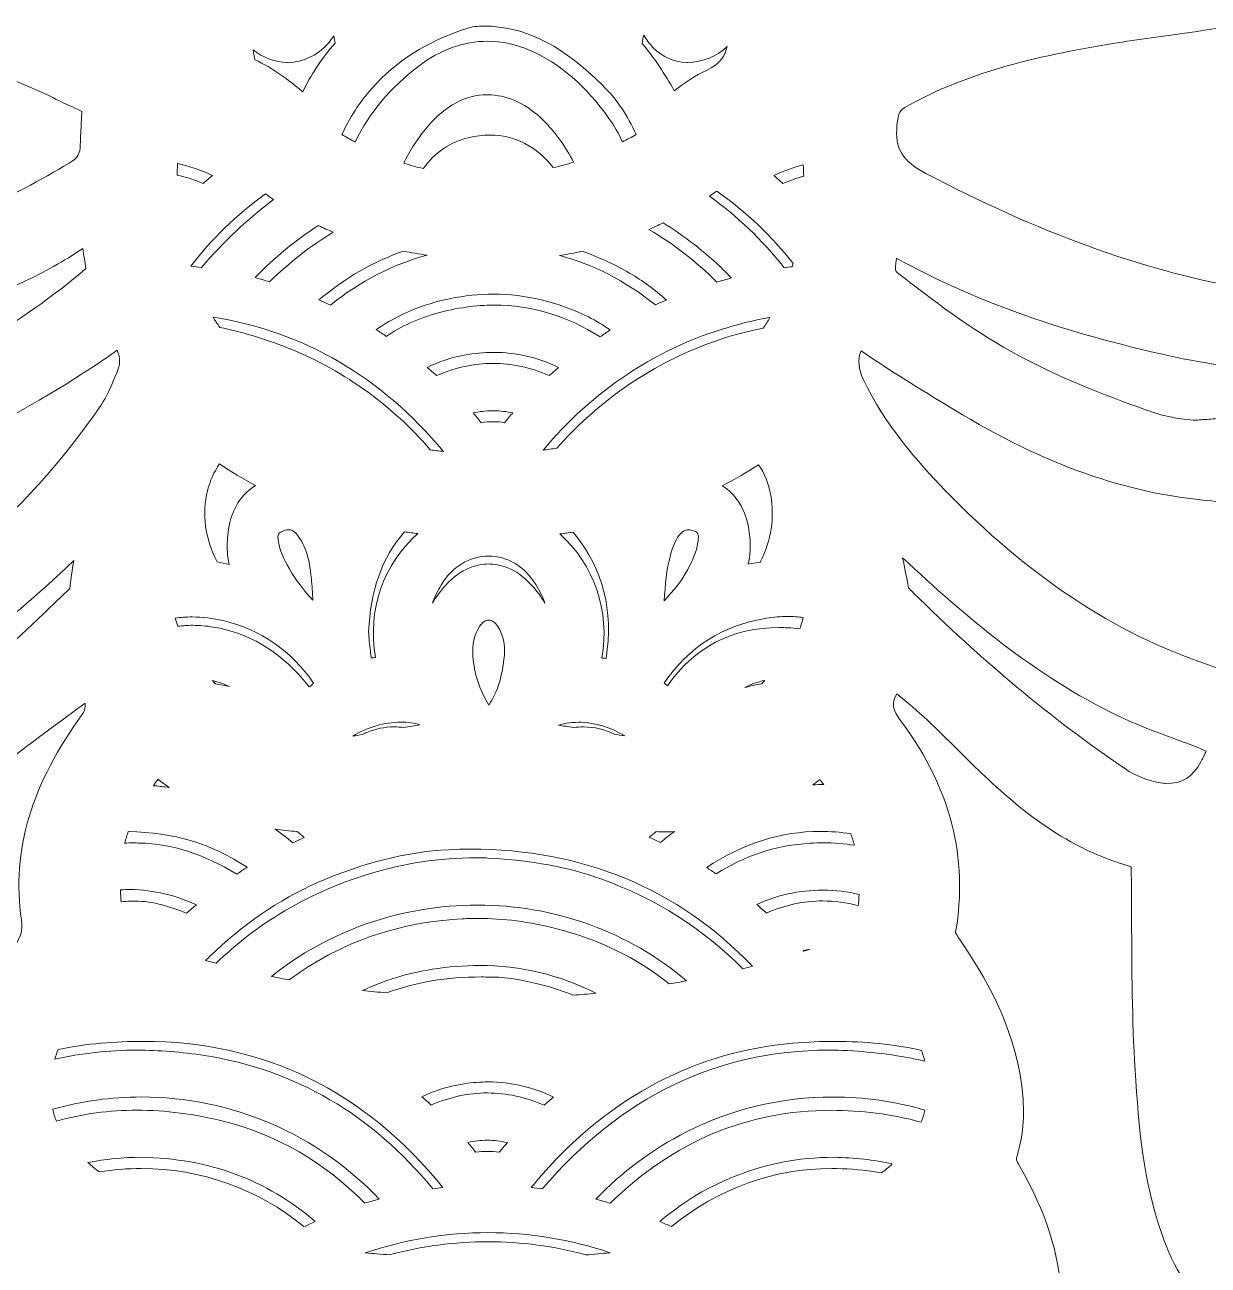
# Model space of a CAD drawing. Extents: x 77 to 1923, y -841 to -159.
# Drawn here: x 687.1 to 864.4, y -675 to -489.2 of the extents above; entities that cross this region are included whole.
import ezdxf

# ---------------------------------------------------------------- set-up
doc = ezdxf.new("R2010")
doc.units = 0
doc.header["$MEASUREMENT"] = 0
doc.layers.add('Layer 1', color=7, linetype='Continuous')

# ---------------------------------------------------------------- blocks, each defined once
blk = doc.blocks.new('block 4')
at = {"layer": 'Layer 1', "lineweight": 0}
for points, knots in [([(961.52, -599.56), (958.92, -597.93), (956.27, -596.54), (953.32, -595.03), (951.96, -594.33), (950.59, -593.63), (949.22, -592.94), (942.57, -589.56), (935.7, -586.07), (929.45, -581.83), (927.16, -580.28), (925.74, -579.24), (925.29, -577.5), (924.19, -573.26), (921.36, -570.06), (916.63, -567.69), (905.07, -561.91), (895.98, -553.19), (888.61, -545.42), (886.46, -543.15), (885, -541.01), (884.82, -537.93), (884.63, -534.76), (883.1, -529.38), (874.92, -529.03), (874.92, -529.03), (873.98, -529), (873.98, -529), (872.28, -528.93), (870.69, -528.87), (869.19, -528.6), (854.28, -525.87), (838.88, -520.26), (822.12, -511.46), (818.55, -509.58), (817.46, -507.76), (817.78, -504.23), (817.96, -502.29), (818.23, -501.95), (819.32, -501.35), (828.78, -496.13), (839.05, -493.74), (851.57, -491.76), (853.47, -491.46), (855.43, -491.2), (857.33, -490.94), (863.05, -490.18), (868.97, -489.38), (874.7, -487.41), (882.9, -484.59), (885.91, -480.53), (886.2, -471.9), (886.49, -463.06), (887.01, -454.47), (889.96, -446.43), (892.99, -438.22), (898.2, -431.6), (904.69, -423.79), (904.83, -423.62), (904.98, -423.45), (905.13, -423.28), (906.65, -421.48), (908.54, -419.24), (908.64, -415.98), (908.84, -409.46), (910.23, -402.88), (911.59, -396.52), (911.59, -396.52), (911.95, -394.82), (911.95, -394.82), (913.85, -385.78), (915.82, -376.44), (922.05, -368.96), (922.71, -368.16), (923.15, -367.27), (923.42, -366.67), (924.3, -364.71), (924.26, -362.78), (923.3, -361.23), (922.34, -359.67), (920.63, -358.76), (918.48, -358.67), (918.34, -358.66), (918.21, -358.66), (918.07, -358.66), (916.1, -358.66), (914.42, -359.25), (912.86, -359.86), (905.39, -362.79), (899.45, -367.57), (894.62, -371.86), (888.76, -377.07), (885.28, -383.61), (884.29, -391.28), (883.69, -395.9), (883.54, -399.66), (883.8, -403.13), (883.81, -403.25), (883.84, -403.56), (883.84, -403.6), (876.57, -408.53), (873.16, -415.96), (870.53, -422.57), (866.6, -432.43), (864.02, -443.59), (862.64, -456.69), (862.52, -457.78), (862.39, -458.05), (862.37, -458.08), (862.37, -458.08), (862.21, -458.21), (861.66, -458.31), (858.83, -458.83), (856.21, -459.89), (853.68, -460.92), (853.68, -460.92), (853.22, -461.11), (853.22, -461.11), (850.85, -462.07), (848.48, -463.1), (846.19, -464.1), (841.04, -466.34), (835.72, -468.66), (830.29, -470.21), (830.29, -470.16), (830.3, -470.04), (830.3, -470.04), (832.17, -459.83), (828.9, -450.73), (825.45, -443.17), (825.24, -442.71), (825.19, -442.47), (825.18, -442.39), (825.22, -442.31), (825.36, -442.1), (825.77, -441.69), (835.37, -432.08), (839.83, -420.1), (839.03, -406.09), (838.46, -396.09), (835.88, -386), (830.93, -374.34), (829.65, -371.35), (828.34, -368.32), (827.07, -365.39), (822.88, -355.71), (818.54, -345.7), (815.04, -335.59), (813.67, -331.65), (814.1, -328.7), (816.57, -325.08), (829.16, -306.64), (838.89, -290.68), (845.52, -272.71), (851.05, -257.72), (853.78, -242.85), (853.64, -228.53), (853.5, -213.61), (850.24, -198.82), (843.96, -184.58), (841.09, -178.06), (837.49, -170.65), (831.15, -165.04), (829.05, -163.19), (826.87, -162.25), (824.67, -162.25), (822.94, -162.25), (819.65, -162.9), (817.08, -167.27), (814.72, -171.28), (813.41, -175.66), (813.16, -180.31), (812.76, -188.1), (814.27, -195.64), (815.73, -202.09), (816.25, -204.39), (816.78, -206.68), (817.31, -208.98), (819.72, -219.35), (822.22, -230.08), (823.09, -240.85), (825.01, -264.37), (818.62, -285.67), (803.55, -305.92), (800.97, -302.66), (797.93, -299.53), (794.51, -296.57), (795.77, -294.31), (796.94, -292.01), (797.97, -289.73), (803.73, -276.95), (804.64, -264.58), (800.68, -252.94), (796.69, -241.21), (790.2, -230.14), (781.41, -220.01), (780.03, -218.43), (778.45, -217.15), (776.83, -215.87), (775.84, -215.09), (774.48, -214.19), (772.74, -214.19), (771.7, -214.19), (770.69, -214.54), (769.81, -215.18), (767.9, -216.59), (767.16, -218.95), (767.77, -221.65), (768.86, -226.43), (769.65, -231.4), (770.42, -236.21), (770.67, -237.81), (770.92, -239.41), (771.19, -241.01), (771.65, -243.78), (772.12, -246.56), (772.61, -249.4), (771.69, -249.44), (770.79, -249.75), (769.94, -250.32), (766.57, -252.6), (767.75, -256.12), (768.25, -257.63), (768.37, -257.98), (768.48, -258.31), (768.53, -258.55), (768.72, -259.44), (768.98, -260.25), (769.23, -261.04), (769.37, -261.49), (769.51, -261.91), (769.62, -262.32), (769.62, -262.32), (770.03, -263.83), (770.03, -263.83), (770.62, -265.96), (771.23, -268.15), (771.77, -270.32), (768.92, -271.94), (768.19, -274.86), (767.68, -276.89), (767.68, -276.89), (767.58, -277.31), (767.58, -277.31), (766.83, -280.24), (766.28, -282.76), (765.85, -285.15), (762.69, -284.59), (759.57, -284.3), (756.56, -284.3), (753.46, -284.3), (750.4, -284.6), (747.43, -285.2), (747.43, -285.2), (747.43, -285.19), (747.43, -285.19), (746.78, -282.07), (746.11, -278.85), (745.33, -275.67), (745.33, -275.67), (745.29, -275.5), (745.29, -275.5), (744.93, -274.03), (744.27, -271.33), (741.61, -270.36), (741.63, -270.3), (741.65, -270.23), (741.68, -270.16), (741.97, -269.28), (742.2, -268.42), (742.41, -267.62), (742.64, -266.69), (742.88, -265.77), (743.12, -264.84), (743.86, -261.99), (744.63, -259.04), (745.28, -256.08), (745.28, -256.08), (745.34, -255.83), (745.34, -255.83), (745.6, -254.73), (746.39, -251.39), (743.2, -249.67), (742.54, -249.31), (741.84, -249.13), (741.12, -249.13), (740.97, -249.13), (740.82, -249.14), (740.68, -249.16), (740.95, -247.48), (741.23, -245.8), (741.51, -244.16), (741.86, -242.1), (742.2, -240.04), (742.54, -237.98), (742.86, -235.95), (743.32, -233.96), (743.8, -231.85), (744.57, -228.49), (745.36, -225.01), (745.6, -221.34), (745.69, -219.98), (745.87, -217.15), (743.17, -215.51), (742.23, -214.94), (741.21, -214.65), (740.14, -214.65), (738.92, -214.65), (737.68, -215.03), (736.34, -215.81), (733.53, -217.44), (731.5, -219.78), (729.71, -222.06), (723.67, -229.77), (719.21, -238.52), (715.51, -246.11), (710.72, -255.93), (709.3, -266.29), (711.27, -276.9), (712.48, -283.37), (714.94, -289.85), (718.58, -296.14), (715.3, -299.02), (712.35, -302.21), (709.77, -305.67), (709.55, -305.38), (709.34, -305.08), (709.12, -304.8), (708.29, -303.66), (707.5, -302.58), (706.75, -301.47), (696.27, -285.95), (690.8, -270.35), (690.01, -253.78), (689.33, -239.41), (692.28, -225.3), (695.1, -213.21), (695.1, -213.21), (695.63, -210.92), (695.63, -210.92), (697.69, -202.13), (699.83, -193.04), (700.13, -183.64), (700.29, -179.05), (700.09, -173.04), (697.19, -167.31), (695.5, -163.99), (692.81, -162.15), (689.63, -162.15), (687.97, -162.15), (686.26, -162.66), (684.55, -163.65), (682.46, -164.86), (680.55, -166.51), (678.72, -168.67), (674.15, -174.09), (670.58, -180.53), (667.49, -188.94), (661.72, -204.64), (659.29, -219.53), (660.06, -234.48), (660.46, -242.26), (661.56, -249.94), (663.41, -257.96), (666.86, -272.87), (673.38, -286.2), (678.68, -296.15), (683.32, -304.88), (688.81, -313.19), (694.12, -321.22), (695.68, -323.58), (697.29, -326.02), (698.85, -328.43), (699.74, -329.79), (699.88, -330.74), (699.42, -332.19), (696.47, -341.49), (692.64, -350.46), (688.93, -359.14), (688.93, -359.14), (687.77, -361.85), (687.77, -361.85), (682.97, -373.05), (678, -384.63), (675.48, -397.02), (671.82, -415.03), (675.87, -430.01), (687.52, -441.54), (688.1, -442.12), (688.19, -442.37), (688.19, -442.37), (688.19, -442.37), (688.19, -442.37), (688.19, -442.37), (688.19, -442.42), (688.18, -442.7), (687.75, -443.63), (684.49, -450.6), (681.14, -459.78), (683.1, -470.25), (680.99, -469.68), (678.96, -468.94), (677.04, -468.21), (674.21, -467.13), (671.36, -465.87), (668.6, -464.65), (663.4, -462.36), (658.02, -459.99), (652.27, -458.53), (651.21, -458.26), (651.12, -458.24), (650.94, -456.92), (649.3, -444.68), (647.19, -434.95), (644.3, -426.29), (642.05, -419.52), (639.11, -411.85), (632.81, -406.53), (630, -404.16), (629.14, -402.04), (629.52, -398.42), (629.63, -397.46), (629.57, -396.55), (629.52, -395.75), (629.51, -395.59), (629.5, -395.43), (629.49, -395.27), (628.66, -379.83), (615.22, -363.67), (600.12, -359.97), (599.36, -359.78), (598.67, -359.69), (597.99, -359.69), (595.93, -359.69), (594.13, -360.57), (592.79, -362.23), (590.9, -364.56), (590.69, -367.32), (592.17, -370), (592.63, -370.82), (593.17, -371.69), (593.86, -372.72), (595.13, -374.62), (596.55, -376.89), (597.37, -379.35), (600.5, -388.68), (603.78, -399.77), (604.35, -411.2), (604.64, -417.16), (606.68, -422.01), (610.76, -426.43), (611.02, -426.71), (611.29, -427.04), (611.57, -427.38), (611.8, -427.66), (612.03, -427.94), (612.27, -428.21), (618.96, -435.86), (623.46, -444.53), (625.64, -453.98), (626.84, -459.15), (626.93, -464.42), (627.02, -469.99), (627.03, -470.77), (627.05, -471.55), (627.06, -472.32), (627.21, -479.5), (630.82, -484.59), (637.5, -487.04), (642.54, -488.9), (647.73, -489.63), (652.73, -490.33), (653.62, -490.45), (654.5, -490.58), (655.38, -490.71), (668.68, -492.67), (680.57, -494.73), (691.4, -500.14), (692.55, -500.72), (693.48, -501.15), (694.23, -501.49), (694.73, -501.72), (695.28, -501.97), (695.63, -502.16), (695.63, -502.59), (695.6, -503.25), (695.56, -503.85), (695.52, -504.73), (695.46, -505.82), (695.42, -507.18), (695.39, -508.51), (695.01, -509.15), (693.77, -509.89), (685.18, -515.09), (675.43, -519.46), (663.1, -523.65), (655.13, -526.35), (646.6, -529.01), (637.64, -529.14), (632.45, -529.22), (629.15, -532.44), (628.59, -537.97), (628.33, -540.54), (627.34, -542.67), (625.4, -544.9), (622.56, -548.15), (620.16, -550.65), (617.83, -552.78), (610.72, -559.26), (602.61, -564.37), (594.9, -568.94), (592.66, -570.27), (589.55, -572.54), (588.39, -576.91), (587.98, -578.43), (587.02, -579.66), (585.27, -580.91), (580.83, -584.07), (576.1, -586.87), (571.64, -589.42), (569.5, -590.65), (567.24, -591.83), (565.06, -592.97), (560.47, -595.38), (555.73, -597.87), (551.38, -601.09), (551.38, -601.09), (551.08, -601.3), (551.08, -601.3), (549.74, -602.27), (546.97, -604.28), (547.77, -607.9), (548.53, -611.36), (551.82, -612.18), (553.4, -612.57), (553.4, -612.57), (553.5, -612.59), (553.5, -612.59), (560.3, -614.29), (565.93, -615.07), (571.22, -615.07), (574.65, -615.07), (577.98, -614.73), (581.13, -614.04), (592.68, -611.53), (600.15, -605.99), (603.97, -597.11), (604.44, -596), (604.61, -595.83), (606.04, -595.66), (616.29, -594.41), (623.44, -588.1), (629.35, -582.28), (630.87, -580.77), (631.94, -579.12), (632.98, -577.52), (633.94, -576.03), (634.85, -574.63), (636, -573.58), (639.1, -570.75), (641.1, -567.37), (642.8, -564.15), (643.86, -562.15), (645.77, -559.76), (648.89, -559.76), (649.2, -559.76), (649.52, -559.78), (649.84, -559.83), (650.66, -559.95), (651.5, -560.01), (652.34, -560.01), (656.04, -560.01), (659.25, -558.87), (662.36, -557.78), (663.97, -557.21), (665.48, -556.68), (667.01, -556.32), (670.72, -555.45), (674.03, -553.69), (677.24, -551.99), (677.89, -551.65), (678.53, -551.31), (679.18, -550.97), (687.22, -546.83), (694.36, -542.56), (700.96, -537.95), (701.44, -539.08), (701.41, -540.1), (700.89, -541.31), (700.89, -541.31), (700.6, -542), (700.6, -542), (699.97, -543.49), (699.38, -544.9), (698.57, -546.09), (686.99, -563.13), (671.69, -575.69), (653.11, -583.42), (651.44, -584.11), (649.7, -584.77), (648.02, -585.42), (646.99, -585.81), (645.95, -586.21), (644.92, -586.62), (640.14, -588.5), (637.31, -591.97), (636.52, -596.94), (635.76, -601.71), (635.1, -606.83), (634.45, -613.06), (632.73, -629.65), (630.64, -645.8), (624.19, -661.04), (622.42, -665.24), (622.29, -669.39), (623.84, -673.04), (624.1, -673.65), (624.16, -673.78), (623.45, -674.87), (618.29, -682.73), (612.53, -690.4), (606.95, -697.81), (605.16, -700.2), (603.3, -702.67), (601.49, -705.11), (601.3, -705.37), (601.1, -705.63), (600.89, -705.89), (599.48, -707.66), (596.86, -710.95), (599.06, -714.77), (601.4, -718.85), (606.24, -718.85), (608.06, -718.85), (608.26, -718.85), (608.45, -718.84), (608.65, -718.84), (618.25, -718.67), (626.96, -714.72), (636.06, -706.42), (643.21, -699.9), (644.73, -691.3), (645.59, -683.75), (645.62, -683.53), (645.63, -683.33), (645.64, -683.14), (653.68, -679.67), (656.01, -672.37), (657.14, -666.34), (660.31, -649.37), (661.37, -632.67), (660.28, -616.73), (660.17, -615.08), (660.38, -615), (661.24, -614.65), (667.97, -611.96), (673.55, -607.86), (679.62, -603.19), (684.28, -599.6), (689.1, -596.03), (693.76, -592.57), (694.55, -591.99), (695.34, -591.4), (696.14, -590.81), (696.18, -591.37), (696.12, -591.92), (695.91, -592.21), (688.05, -602.94), (685.1, -612.84), (686.6, -623.35), (686.82, -624.91), (686.53, -625.85), (685.23, -627.75), (680.4, -634.86), (674.36, -645.87), (677.81, -659.41), (677.81, -659.42), (677.81, -659.42), (677.82, -659.43), (677.79, -659.48), (677.72, -659.62), (677.52, -659.88), (674.01, -664.59), (672.64, -669.89), (671.76, -674.45), (670.61, -680.41), (669.86, -688.19), (674.28, -695.5), (674.43, -695.75), (674.59, -696), (674.75, -696.24), (675.29, -697.08), (675.63, -697.65), (675.55, -697.9), (674.13, -702.19), (673.97, -706.49), (673.81, -710.64), (673.6, -716.42), (673.83, -724.99), (678.25, -732.74), (679.42, -734.8), (679.93, -736.79), (679.96, -739.41), (680.11, -755.31), (686.06, -768.37), (697.63, -778.23), (697.88, -778.45), (697.89, -778.48), (697.93, -778.78), (699.06, -788.68), (703.5, -797.12), (711.1, -803.85), (713.36, -805.85), (715.47, -808.23), (717.93, -811.58), (724.18, -820.07), (731.27, -826.78), (739.62, -832.12), (745.56, -835.92), (751.49, -837.85), (757.23, -837.85), (763.6, -837.85), (769.92, -835.47), (776.01, -830.79), (781.74, -826.39), (786.94, -821.5), (791.47, -816.25), (792.58, -814.96), (793.62, -813.61), (794.63, -812.3), (796.49, -809.87), (798.25, -807.57), (800.36, -805.81), (807.44, -799.85), (812.15, -792.56), (814.37, -784.16), (815.69, -779.12), (817.41, -776.19), (820.31, -774.05), (821.63, -773.06), (822.54, -771.78), (823.34, -770.65), (823.51, -770.42), (823.68, -770.18), (823.85, -769.95), (830.09, -761.51), (833.27, -751.13), (833.56, -738.22), (833.56, -737.89), (833.56, -737.56), (833.55, -737.22), (833.54, -736.33), (833.54, -735.76), (833.74, -735.39), (839.94, -724.09), (841.34, -711.84), (838.03, -697.92), (837.93, -697.48), (837.94, -697.36), (837.94, -697.34), (837.94, -697.34), (837.94, -697.32), (837.98, -697.26), (844.47, -685.74), (843.88, -673.64), (836.18, -660.27), (835.58, -659.24), (835.63, -659.1), (835.76, -658.68), (836.77, -655.4), (836.99, -651.85), (836.43, -647.84), (835.21, -638.97), (830.96, -631.76), (826.96, -625.89), (826.54, -625.27), (826.56, -625.18), (826.57, -625.11), (828.47, -614.06), (825.79, -603.53), (818.59, -593.82), (817, -591.67), (816.93, -590.9), (817.74, -589.44), (820.94, -591.91), (823.79, -594.74), (826.8, -597.73), (827.98, -598.9), (829.2, -600.12), (830.44, -601.3), (836.17, -606.77), (843.31, -612.69), (852.87, -615.33), (852.87, -615.33), (852.87, -615.33), (852.87, -615.33), (852.9, -617.99), (852.92, -620.7), (852.93, -623.31), (852.96, -630.67), (852.99, -638.28), (853.46, -645.8), (854.01, -654.58), (854.69, -662.49), (857.45, -670.34), (859.09, -675.02), (861.54, -680.17), (867.19, -682.84), (867.84, -683.15), (867.84, -683.15), (867.89, -683.79), (868.26, -688.36), (869.58, -692.89), (871.92, -697.64), (877.98, -709.97), (891.55, -718.91), (904.18, -718.91), (904.71, -718.91), (905.24, -718.9), (905.76, -718.87), (907.75, -718.74), (912.41, -718.45), (914.5, -714.38), (916.33, -710.81), (914.02, -707.87), (912.79, -706.3), (912.59, -706.05), (912.4, -705.81), (912.23, -705.57), (909.7, -702.07), (907.1, -698.53), (904.58, -695.11), (899.56, -688.28), (894.36, -681.21), (889.51, -674.11), (889.27, -673.76), (889.21, -673.61), (889.21, -673.61), (889.21, -673.61), (889.21, -673.61), (889.21, -673.61), (889.21, -673.59), (889.23, -673.49), (889.31, -673.3), (890.96, -669.46), (890.9, -665.28), (889.14, -660.85), (888.94, -660.35), (888.73, -659.85), (888.52, -659.34), (887.82, -657.64), (887.16, -656.04), (886.75, -654.43), (882.83, -639.07), (878.57, -621.17), (877.78, -603.09), (877.35, -593.48), (873.32, -588.08), (864.3, -585.04), (850.25, -580.3), (837.38, -571.75), (824.96, -558.91), (820.94, -554.75), (815.93, -549.11), (812.73, -542.3), (812, -540.75), (811.88, -539.4), (812.39, -538.01), (816.75, -541.03), (821.3, -543.79), (825.71, -546.48), (825.71, -546.48), (826.31, -546.84), (826.31, -546.84), (839.91, -555.11), (852.16, -559.45), (864.86, -560.51), (866.62, -560.66), (867.64, -561.19), (868.63, -562.48), (870.11, -564.42), (871.57, -566.44), (872.98, -568.41), (875.55, -571.97), (878.2, -575.67), (881.19, -579.1), (887.78, -586.68), (896.18, -594.55), (908.71, -595.81), (910.84, -601.69), (914.94, -606.28), (920.89, -609.45), (927.68, -613.07), (935.13, -614.83), (943.64, -614.83), (945.99, -614.83), (948.47, -614.69), (951, -614.42), (954, -614.09), (957.89, -613.43), (961.43, -611.17), (962.46, -610.51), (965.58, -608.52), (965.56, -605.28), (965.55, -602.09), (962.51, -600.19), (961.52, -599.56)], [0, 0, 0, 0, 1, 1, 1, 2, 2, 2, 3, 3, 3, 4, 4, 4, 5, 5, 5, 6, 6, 6, 7, 7, 7, 8, 8, 8, 9, 9, 9, 10, 10, 10, 11, 11, 11, 12, 12, 12, 13, 13, 13, 14, 14, 14, 15, 15, 15, 16, 16, 16, 17, 17, 17, 18, 18, 18, 19, 19, 19, 20, 20, 20, 21, 21, 21, 22, 22, 22, 23, 23, 23, 24, 24, 24, 25, 25, 25, 26, 26, 26, 27, 27, 27, 28, 28, 28, 29, 29, 29, 30, 30, 30, 31, 31, 31, 32, 32, 32, 33, 33, 33, 34, 34, 34, 35, 35, 35, 36, 36, 36, 37, 37, 37, 38, 38, 38, 39, 39, 39, 40, 40, 40, 41, 41, 41, 42, 42, 42, 43, 43, 43, 44, 44, 44, 45, 45, 45, 46, 46, 46, 47, 47, 47, 48, 48, 48, 49, 49, 49, 50, 50, 50, 51, 51, 51, 52, 52, 52, 53, 53, 53, 54, 54, 54, 55, 55, 55, 56, 56, 56, 57, 57, 57, 58, 58, 58, 59, 59, 59, 60, 60, 60, 61, 61, 61, 62, 62, 62, 63, 63, 63, 64, 64, 64, 65, 65, 65, 66, 66, 66, 67, 67, 67, 68, 68, 68, 69, 69, 69, 70, 70, 70, 71, 71, 71, 72, 72, 72, 73, 73, 73, 74, 74, 74, 75, 75, 75, 76, 76, 76, 77, 77, 77, 78, 78, 78, 79, 79, 79, 80, 80, 80, 81, 81, 81, 82, 82, 82, 83, 83, 83, 84, 84, 84, 85, 85, 85, 86, 86, 86, 87, 87, 87, 88, 88, 88, 89, 89, 89, 90, 90, 90, 91, 91, 91, 92, 92, 92, 93, 93, 93, 94, 94, 94, 95, 95, 95, 96, 96, 96, 97, 97, 97, 98, 98, 98, 99, 99, 99, 100, 100, 100, 101, 101, 101, 102, 102, 102, 103, 103, 103, 104, 104, 104, 105, 105, 105, 106, 106, 106, 107, 107, 107, 108, 108, 108, 109, 109, 109, 110, 110, 110, 111, 111, 111, 112, 112, 112, 113, 113, 113, 114, 114, 114, 115, 115, 115, 116, 116, 116, 117, 117, 117, 118, 118, 118, 119, 119, 119, 120, 120, 120, 121, 121, 121, 122, 122, 122, 123, 123, 123, 124, 124, 124, 125, 125, 125, 126, 126, 126, 127, 127, 127, 128, 128, 128, 129, 129, 129, 130, 130, 130, 131, 131, 131, 132, 132, 132, 133, 133, 133, 134, 134, 134, 135, 135, 135, 136, 136, 136, 137, 137, 137, 138, 138, 138, 139, 139, 139, 140, 140, 140, 141, 141, 141, 142, 142, 142, 143, 143, 143, 144, 144, 144, 145, 145, 145, 146, 146, 146, 147, 147, 147, 148, 148, 148, 149, 149, 149, 150, 150, 150, 151, 151, 151, 152, 152, 152, 153, 153, 153, 154, 154, 154, 155, 155, 155, 156, 156, 156, 157, 157, 157, 158, 158, 158, 159, 159, 159, 160, 160, 160, 161, 161, 161, 162, 162, 162, 163, 163, 163, 164, 164, 164, 165, 165, 165, 166, 166, 166, 167, 167, 167, 168, 168, 168, 169, 169, 169, 170, 170, 170, 171, 171, 171, 172, 172, 172, 173, 173, 173, 174, 174, 174, 175, 175, 175, 176, 176, 176, 177, 177, 177, 178, 178, 178, 179, 179, 179, 180, 180, 180, 181, 181, 181, 182, 182, 182, 183, 183, 183, 184, 184, 184, 185, 185, 185, 186, 186, 186, 187, 187, 187, 188, 188, 188, 189, 189, 189, 190, 190, 190, 191, 191, 191, 192, 192, 192, 193, 193, 193, 194, 194, 194, 195, 195, 195, 196, 196, 196, 197, 197, 197, 198, 198, 198, 199, 199, 199, 200, 200, 200, 201, 201, 201, 202, 202, 202, 203, 203, 203, 204, 204, 204, 205, 205, 205, 206, 206, 206, 207, 207, 207, 208, 208, 208, 209, 209, 209, 210, 210, 210, 211, 211, 211, 212, 212, 212, 213, 213, 213, 214, 214, 214, 215, 215, 215, 216, 216, 216, 217, 217, 217, 218, 218, 218, 219, 219, 219, 220, 220, 220, 221, 221, 221, 222, 222, 222, 223, 223, 223, 224, 224, 224, 225, 225, 225, 226, 226, 226, 227, 227, 227, 228, 228, 228, 229, 229, 229, 230, 230, 230, 231, 231, 231, 232, 232, 232, 233, 233, 233, 234, 234, 234, 235, 235, 235, 236, 236, 236, 237, 237, 237, 238, 238, 238, 239, 239, 239, 240, 240, 240, 241, 241, 241, 242, 242, 242, 243, 243, 243, 244, 244, 244, 245, 245, 245, 246, 246, 246, 247, 247, 247, 248, 248, 248, 249, 249, 249, 250, 250, 250, 251, 251, 251, 252, 252, 252, 253, 253, 253, 254, 254, 254, 255, 255, 255, 256, 256, 256, 257, 257, 257, 258, 258, 258, 259, 259, 259, 260, 260, 260, 261, 261, 261, 262, 262, 262, 263, 263, 263, 264, 264, 264, 265, 265, 265, 266, 266, 266, 267, 267, 267, 268, 268, 268, 269, 269, 269, 270, 270, 270, 271, 271, 271, 272, 272, 272, 273, 273, 273, 274, 274, 274, 275, 275, 275, 276, 276, 276, 277, 277, 277, 278, 278, 278, 279, 279, 279, 280, 280, 280, 281, 281, 281, 282, 282, 282, 283, 283, 283, 284, 284, 284, 285, 285, 285, 286, 286, 286, 287, 287, 287, 288, 288, 288, 289, 289, 289, 290, 290, 290, 291, 291, 291, 292, 292, 292, 293, 293, 293, 294, 294, 294, 295, 295, 295, 296, 296, 296, 297, 297, 297, 298, 298, 298, 299, 299, 299, 300, 300, 300, 301, 301, 301, 302, 302, 302, 302]), ([(776.65, -506.72), (776.07, -505.46), (775.4, -504.3), (774.63, -503.21), (771.24, -498.38), (767.26, -494.96), (762.81, -493.02), (760.72, -492.11), (758.57, -491.65), (756.43, -491.65), (752.84, -491.65), (749.38, -492.9), (746.13, -495.36), (741.94, -498.53), (738.74, -502.35), (736.58, -506.75), (736.55, -506.73), (736.51, -506.71), (736.47, -506.69), (735.85, -506.34), (735.23, -505.98), (734.61, -505.62), (735.75, -503.11), (737.22, -500.84), (739.08, -498.73), (742.72, -494.6), (747.25, -491.74), (753.33, -489.72), (754.05, -489.48), (754.88, -489.37), (755.88, -489.37), (756.24, -489.37), (756.62, -489.38), (757.04, -489.41), (762.85, -489.84), (767.82, -492.47), (773.64, -498.22), (775.75, -500.3), (777.42, -502.75), (778.71, -505.64), (778.03, -506.01), (777.34, -506.37), (776.65, -506.72)], [0, 0, 0, 0, 1, 1, 1, 2, 2, 2, 3, 3, 3, 4, 4, 4, 5, 5, 5, 6, 6, 6, 7, 7, 7, 8, 8, 8, 9, 9, 9, 10, 10, 10, 11, 11, 11, 12, 12, 12, 13, 13, 13, 14, 14, 14, 14]), ([(733.6, -491.95), (731.42, -494.3), (729.89, -496.91), (728.74, -499.21), (726.57, -497.44), (724.3, -495.69), (721.58, -494.41), (721.48, -493.91), (721.38, -493.41), (721.3, -492.91), (722.79, -494.13), (724.63, -494.82), (726.46, -494.82), (726.46, -494.82), (726.58, -494.82), (726.58, -494.82), (728.79, -494.78), (731, -493.75), (732.5, -492.04), (732.84, -491.66), (733.13, -491.25), (733.38, -490.82), (733.45, -491.19), (733.53, -491.57), (733.6, -491.95)], [0, 0, 0, 0, 1, 1, 1, 2, 2, 2, 3, 3, 3, 4, 4, 4, 5, 5, 5, 6, 6, 6, 7, 7, 7, 8, 8, 8, 8]), ([(779.84, -490.74), (780.21, -491.39), (780.67, -492.01), (781.22, -492.57), (782.64, -494.01), (784.49, -494.84), (786.27, -494.84), (786.27, -494.84), (786.37, -494.84), (786.37, -494.84), (788.69, -494.79), (790.79, -493.94), (792.32, -492.43), (792.1, -493.81), (791.33, -494.98), (789.22, -496.02), (787.6, -496.81), (786.02, -497.82), (784.41, -499.06), (783, -496.59), (781.49, -494.2), (779.58, -491.99), (779.66, -491.56), (779.75, -491.15), (779.84, -490.74)], [0, 0, 0, 0, 1, 1, 1, 2, 2, 2, 3, 3, 3, 4, 4, 4, 5, 5, 5, 6, 6, 6, 7, 7, 7, 8, 8, 8, 8]), ([(743.88, -509.91), (744.83, -507.95), (746.01, -506.15), (747.43, -504.48), (750.2, -501.24), (753.13, -499.67), (756.37, -499.67), (756.58, -499.67), (756.78, -499.68), (756.98, -499.69), (759.76, -499.85), (762.37, -501.12), (764.75, -503.47), (766.65, -505.35), (768.16, -507.43), (769.32, -509.77), (768.32, -510.08), (767.3, -510.35), (766.26, -510.58), (763.9, -507.46), (760.54, -505.71), (756.77, -505.71), (755.73, -505.71), (754.65, -505.84), (753.57, -506.1), (750.79, -506.78), (748.52, -508.33), (746.79, -510.73), (745.82, -510.49), (744.85, -510.22), (743.88, -509.91)], [0, 0, 0, 0, 1, 1, 1, 2, 2, 2, 3, 3, 3, 4, 4, 4, 5, 5, 5, 6, 6, 6, 7, 7, 7, 8, 8, 8, 9, 9, 9, 10, 10, 10, 10]), ([(715.21, -511.76), (714.74, -512.16), (714.28, -512.57), (713.83, -512.97), (712.54, -512.42), (711.24, -511.99), (709.94, -511.69), (709.94, -511.4), (709.95, -511.11), (709.95, -510.82), (709.96, -510.54), (709.97, -510.26), (709.98, -509.98), (711.8, -510.36), (713.56, -510.95), (715.21, -511.76)], [0, 0, 0, 0, 1, 1, 1, 2, 2, 2, 3, 3, 3, 4, 4, 4, 5, 5, 5, 5]), ([(800.68, -512.97), (800.23, -512.55), (799.78, -512.15), (799.34, -511.76), (800.79, -511.07), (802.25, -510.53), (803.72, -510.16), (803.76, -510.73), (803.79, -511.3), (803.81, -511.87), (802.76, -512.16), (801.72, -512.52), (800.68, -512.97)], [0, 0, 0, 0, 1, 1, 1, 2, 2, 2, 3, 3, 3, 4, 4, 4, 4]), ([(713.57, -525.55), (713.07, -525.47), (712.54, -525.4), (711.98, -525.34), (715.02, -521.37), (718.83, -517.67), (723.15, -514.51), (723.57, -514.8), (723.98, -515.08), (724.38, -515.36), (720.57, -518.2), (716.95, -521.61), (713.57, -525.55)], [0, 0, 0, 0, 1, 1, 1, 2, 2, 2, 3, 3, 3, 4, 4, 4, 4]), ([(789.68, -514.85), (789.98, -514.65), (790.28, -514.44), (790.58, -514.23), (790.65, -514.19), (790.71, -514.14), (790.78, -514.09), (795.22, -517.24), (799.13, -520.95), (802.21, -524.95), (802.16, -525.11), (802.12, -525.27), (802.07, -525.43), (801.68, -525.47), (801.28, -525.53), (800.89, -525.58), (797.54, -521.39), (793.79, -517.79), (789.68, -514.85)], [0, 0, 0, 0, 1, 1, 1, 2, 2, 2, 3, 3, 3, 4, 4, 4, 5, 5, 5, 6, 6, 6, 6]), ([(731.12, -519.27), (731.86, -519.63), (732.59, -519.95), (733.32, -520.25), (729.98, -522.27), (726.78, -524.76), (723.76, -527.7), (723.04, -527.46), (722.32, -527.25), (721.62, -527.06), (724.52, -524.03), (727.7, -521.42), (731.12, -519.27)], [0, 0, 0, 0, 1, 1, 1, 2, 2, 2, 3, 3, 3, 4, 4, 4, 4]), ([(782.73, -518.87), (785.94, -520.83), (789, -523.22), (791.85, -525.98), (792.23, -526.35), (792.6, -526.73), (792.98, -527.12), (792.19, -527.32), (791.45, -527.53), (790.77, -527.73), (787.62, -524.57), (784.21, -521.94), (780.6, -519.86), (781.32, -519.54), (782.03, -519.22), (782.73, -518.87)], [0, 0, 0, 0, 1, 1, 1, 2, 2, 2, 3, 3, 3, 4, 4, 4, 5, 5, 5, 5]), ([(661.1, -546.44), (657.41, -547.93), (653.49, -548.63), (648.76, -548.63), (647.85, -548.63), (646.92, -548.61), (645.91, -548.55), (645.05, -548.51), (643.29, -547.29), (641.75, -545.11), (640.51, -543.36), (639.92, -541.74), (639.76, -540.67), (654.76, -539.74), (670.16, -535.51), (686.83, -527.74), (689.98, -526.27), (692.95, -524.6), (695.79, -522.69), (695.95, -523.72), (696.1, -524.72), (696.27, -525.71), (686.36, -534.07), (674.86, -540.85), (661.1, -546.44)], [0, 0, 0, 0, 1, 1, 1, 2, 2, 2, 3, 3, 3, 4, 4, 4, 5, 5, 5, 6, 6, 6, 7, 7, 7, 8, 8, 8, 8]), ([(743.82, -523.1), (745.02, -523.33), (746.2, -523.53), (747.38, -523.7), (742.26, -525.07), (737.41, -527.57), (732.89, -531.18), (732.32, -530.91), (731.75, -530.66), (731.18, -530.41), (735, -527.17), (739.23, -524.72), (743.82, -523.1)], [0, 0, 0, 0, 1, 1, 1, 2, 2, 2, 3, 3, 3, 4, 4, 4, 4]), ([(783.24, -530.42), (782.69, -530.65), (782.13, -530.89), (781.58, -531.15), (776.98, -527.48), (772.25, -525.06), (767.19, -523.76), (768.35, -523.58), (769.49, -523.36), (770.62, -523.11), (773.05, -523.97), (775.43, -525.06), (777.72, -526.38), (779.69, -527.51), (781.48, -528.9), (783.24, -530.42)], [0, 0, 0, 0, 1, 1, 1, 2, 2, 2, 3, 3, 3, 4, 4, 4, 5, 5, 5, 5]), ([(865.91, -548.12), (865.21, -548.24), (864.46, -548.29), (863.66, -548.34), (863.3, -548.37), (862.94, -548.39), (862.58, -548.42), (860.23, -548.36), (857.76, -547.85), (855.03, -546.87), (848.85, -544.65), (841.63, -541.88), (834.88, -538.12), (828.72, -534.7), (823.1, -530.42), (817.87, -526.33), (817.5, -526.04), (817.46, -526), (817.67, -524.45), (817.69, -524.35), (817.7, -524.26), (817.71, -524.16), (828.94, -530.35), (841.53, -534.91), (857.33, -538.5), (861.77, -539.5), (867.58, -540.65), (873.58, -540.74), (873.17, -544.5), (870.2, -547.38), (865.91, -548.12)], [0, 0, 0, 0, 1, 1, 1, 2, 2, 2, 3, 3, 3, 4, 4, 4, 5, 5, 5, 6, 6, 6, 7, 7, 7, 8, 8, 8, 9, 9, 9, 10, 10, 10, 10]), ([(757.45, -531.18), (754.66, -531.18), (751.78, -531.59), (748.88, -532.4), (746.07, -533.19), (743.5, -534.35), (741.26, -535.87), (740.76, -535.52), (740.25, -535.19), (739.74, -534.86), (743.11, -532.57), (746.75, -531.04), (750.75, -530.22), (752.96, -529.76), (755.18, -529.54), (757.33, -529.54), (762.15, -529.54), (766.93, -530.69), (771.55, -532.96), (772.68, -533.51), (773.73, -534.17), (774.79, -534.91), (774.28, -535.25), (773.79, -535.6), (773.3, -535.94), (768.32, -532.78), (762.99, -531.18), (757.45, -531.18)], [0, 0, 0, 0, 1, 1, 1, 2, 2, 2, 3, 3, 3, 4, 4, 4, 5, 5, 5, 6, 6, 6, 7, 7, 7, 8, 8, 8, 9, 9, 9, 9]), ([(726.03, -537.4), (722.83, -536.15), (719.57, -535.18), (716.31, -534.52), (715.96, -534.02), (715.62, -533.5), (715.3, -532.97), (729.05, -535.22), (740.43, -541.86), (749.82, -553.12), (749.16, -553.04), (748.51, -552.96), (747.86, -552.86), (741.83, -545.9), (734.49, -540.7), (726.03, -537.4)], [0, 0, 0, 0, 1, 1, 1, 2, 2, 2, 3, 3, 3, 4, 4, 4, 5, 5, 5, 5]), ([(776.55, -543.84), (772.91, -546.44), (769.64, -549.4), (766.81, -552.63), (766.47, -552.68), (766.12, -552.73), (765.78, -552.78), (765.44, -552.83), (765.11, -552.87), (764.78, -552.91), (768.4, -548.52), (772.65, -544.7), (777.44, -541.52), (781.33, -538.95), (785.33, -536.93), (789.35, -535.53), (792.54, -534.41), (795.65, -533.58), (798.75, -533.01), (798.43, -533.56), (798.1, -534.09), (797.75, -534.62), (790.09, -536.15), (782.96, -539.25), (776.55, -543.84)], [0, 0, 0, 0, 1, 1, 1, 2, 2, 2, 3, 3, 3, 4, 4, 4, 5, 5, 5, 6, 6, 6, 7, 7, 7, 8, 8, 8, 8]), ([(757.24, -539.92), (754.42, -539.92), (751.59, -540.53), (748.79, -541.73), (748.32, -541.31), (747.86, -540.9), (747.39, -540.51), (749.14, -539.65), (750.97, -539.05), (752.94, -538.69), (754.43, -538.41), (755.92, -538.27), (757.36, -538.27), (760.69, -538.27), (763.94, -539.02), (767.06, -540.52), (766.62, -540.9), (766.17, -541.3), (765.69, -541.75), (762.91, -540.53), (760.07, -539.92), (757.24, -539.92)], [0, 0, 0, 0, 1, 1, 1, 2, 2, 2, 3, 3, 3, 4, 4, 4, 5, 5, 5, 6, 6, 6, 7, 7, 7, 7]), ([(760.21, -547.33), (759.79, -547.82), (759.38, -548.31), (758.99, -548.8), (758.41, -548.71), (757.82, -548.66), (757.23, -548.66), (756.65, -548.66), (756.07, -548.71), (755.49, -548.8), (755.1, -548.3), (754.69, -547.81), (754.28, -547.33), (755.2, -547.13), (756.12, -547.03), (757.06, -547.03), (757.06, -547.03), (757.46, -547.03), (757.46, -547.03), (758.38, -547.03), (759.29, -547.13), (760.21, -547.33)], [0, 0, 0, 0, 1, 1, 1, 2, 2, 2, 3, 3, 3, 4, 4, 4, 5, 5, 5, 6, 6, 6, 7, 7, 7, 7]), ([(717.71, -570.03), (717.1, -569.89), (716.51, -569.76), (715.91, -569.64), (714.09, -566.02), (713.63, -562.53), (714.49, -558.98), (714.85, -557.49), (715.46, -556.15), (716.28, -554.99), (718.03, -556.16), (719.83, -557.23), (721.69, -558.21), (717.87, -560.52), (717.56, -564.86), (717.45, -566.37), (717.35, -567.66), (717.46, -568.88), (717.71, -570.03)], [0, 0, 0, 0, 1, 1, 1, 2, 2, 2, 3, 3, 3, 4, 4, 4, 5, 5, 5, 6, 6, 6, 6]), ([(795.72, -565.9), (795.57, -564.48), (795.13, -560.43), (791.59, -558.24), (793.56, -557.25), (795.36, -556.21), (797.03, -555.11), (797.95, -556.41), (798.58, -557.96), (798.87, -559.67), (799.45, -563.09), (798.95, -566.34), (797.34, -569.62), (797.33, -569.65), (797.31, -569.67), (797.3, -569.7), (796.68, -569.77), (796.08, -569.88), (795.48, -570.01), (795.77, -568.73), (795.88, -567.36), (795.72, -565.9)], [0, 0, 0, 0, 1, 1, 1, 2, 2, 2, 3, 3, 3, 4, 4, 4, 5, 5, 5, 6, 6, 6, 7, 7, 7, 7]), ([(725.55, -565.14), (725.94, -564.94), (726.31, -564.84), (726.63, -564.84), (726.88, -564.84), (727.27, -564.89), (727.7, -565.37), (729.05, -566.88), (729.75, -568.92), (730.04, -572.19), (730.13, -573.25), (730.2, -574.32), (730.27, -575.41), (728.9, -573.9), (727.67, -572.38), (726.74, -570.71), (725.83, -569.09), (725.34, -567.89), (725.11, -566.7), (724.87, -565.48), (725.17, -565.33), (725.55, -565.14)], [0, 0, 0, 0, 1, 1, 1, 2, 2, 2, 3, 3, 3, 4, 4, 4, 5, 5, 5, 6, 6, 6, 7, 7, 7, 7]), ([(787.95, -566.75), (787.77, -568.19), (787.07, -569.61), (786.42, -570.82), (785.51, -572.49), (784.28, -574), (782.91, -575.49), (783.03, -573.11), (783.25, -570.84), (783.83, -568.67), (784.17, -567.38), (784.58, -566.45), (785.11, -565.72), (785.75, -564.85), (786.31, -564.85), (786.53, -564.85), (786.8, -564.85), (787.11, -564.92), (787.45, -565.05), (787.92, -565.25), (788.14, -565.34), (787.95, -566.75)], [0, 0, 0, 0, 1, 1, 1, 2, 2, 2, 3, 3, 3, 4, 4, 4, 5, 5, 5, 6, 6, 6, 7, 7, 7, 7]), ([(739.65, -583.98), (739.43, -584), (739.22, -584.03), (739.02, -584.07), (738.98, -583.73), (738.93, -583.38), (738.89, -583.03), (738.75, -582.02), (738.63, -581.06), (738.62, -580.14), (738.85, -573.95), (740.61, -569.03), (744, -565.15), (744.66, -565.25), (745.32, -565.33), (746, -565.41), (740.8, -570.01), (738.39, -576.83), (739.65, -583.98)], [0, 0, 0, 0, 1, 1, 1, 2, 2, 2, 3, 3, 3, 4, 4, 4, 5, 5, 5, 6, 6, 6, 6]), ([(767.26, -565.46), (767.94, -565.38), (768.6, -565.29), (769.26, -565.2), (769.34, -565.29), (769.41, -565.38), (769.48, -565.47), (773.78, -570.86), (775.32, -576.96), (774.19, -584.11), (773.97, -584.08), (773.76, -584.07), (773.56, -584.06), (774.83, -576.99), (772.36, -570.05), (767.26, -565.46)], [0, 0, 0, 0, 1, 1, 1, 2, 2, 2, 3, 3, 3, 4, 4, 4, 5, 5, 5, 5]), ([(693.84, -573.67), (693.81, -573.7), (693.76, -573.75), (693.71, -573.8), (693.71, -573.8), (691.56, -575.84), (691.56, -575.84), (682.64, -584.31), (673.41, -593.08), (662.75, -599.53), (659.75, -601.35), (657.34, -602.32), (654.93, -602.68), (654.85, -602.69), (654.75, -602.7), (654.65, -602.7), (652.56, -602.7), (649.61, -600.18), (649.15, -598.16), (649.24, -598.12), (649.51, -598), (649.51, -598), (651.4, -597.14), (653.32, -596.41), (655.36, -595.63), (657.95, -594.64), (660.62, -593.62), (663.21, -592.32), (673.75, -587.05), (683.56, -579.89), (694.43, -569.46), (694.2, -570.87), (694, -572.28), (693.84, -573.67)], [0, 0, 0, 0, 1, 1, 1, 2, 2, 2, 3, 3, 3, 4, 4, 4, 5, 5, 5, 6, 6, 6, 7, 7, 7, 8, 8, 8, 9, 9, 9, 10, 10, 10, 11, 11, 11, 11]), ([(756.59, -569.97), (754.97, -569.97), (752.53, -570.53), (750.13, -573.18), (749.36, -574.03), (748.71, -574.92), (748.18, -575.86), (748.51, -574.94), (748.94, -574.04), (749.47, -573.15), (751.12, -570.38), (753.72, -568.79), (756.59, -568.79), (759.41, -568.79), (761.99, -570.34), (763.66, -573.04), (764.23, -573.95), (764.69, -574.89), (765.03, -575.87), (764.47, -574.88), (763.79, -573.95), (762.98, -573.08), (760.59, -570.51), (758.19, -569.97), (756.59, -569.97)], [0, 0, 0, 0, 1, 1, 1, 2, 2, 2, 3, 3, 3, 4, 4, 4, 5, 5, 5, 6, 6, 6, 7, 7, 7, 8, 8, 8, 8]), ([(850.92, -592.73), (853.76, -594.11), (856.69, -595.18), (859.53, -596.23), (860.55, -596.6), (861.57, -596.98), (862.59, -597.37), (863.34, -597.66), (863.8, -597.87), (864.08, -598.02), (863.96, -598.33), (863.74, -598.83), (863.32, -599.6), (862.08, -601.9), (860.51, -602.88), (858.05, -602.88), (858.05, -602.88), (857.98, -602.88), (857.98, -602.88), (856.06, -602.72), (853.72, -601.85), (851.87, -600.59), (840.98, -593.19), (830.31, -584.32), (820.17, -574.22), (820.17, -574.22), (820.14, -574.19), (820.14, -574.19), (819.92, -573.98), (819.6, -573.66), (819.52, -573.52), (819.22, -572.03), (818.92, -570.54), (818.62, -569.05), (827.99, -577.81), (838.39, -586.7), (850.92, -592.73)], [0, 0, 0, 0, 1, 1, 1, 2, 2, 2, 3, 3, 3, 4, 4, 4, 5, 5, 5, 6, 6, 6, 7, 7, 7, 8, 8, 8, 9, 9, 9, 10, 10, 10, 11, 11, 11, 12, 12, 12, 12]), ([(728.78, -587.23), (725.02, -582.91), (720.51, -580.28), (715.37, -579.43), (714.32, -579.25), (713.27, -579.16), (712.26, -579.16), (711.51, -579.16), (710.76, -579.21), (710.04, -579.31), (709.88, -578.89), (709.75, -578.48), (709.64, -578.08), (710.47, -577.96), (711.32, -577.91), (712.18, -577.91), (713.7, -577.91), (715.26, -578.09), (716.82, -578.46), (722.45, -579.8), (727.01, -582.94), (730.38, -587.82), (730.16, -588.01), (729.94, -588.21), (729.72, -588.4), (729.42, -588.01), (729.11, -587.62), (728.78, -587.23)], [0, 0, 0, 0, 1, 1, 1, 2, 2, 2, 3, 3, 3, 4, 4, 4, 5, 5, 5, 6, 6, 6, 7, 7, 7, 8, 8, 8, 9, 9, 9, 9]), ([(783.4, -588.23), (783.24, -588.09), (783.07, -587.94), (782.89, -587.8), (786.58, -582.39), (791.73, -579.14), (798.21, -578.11), (799.31, -577.93), (800.39, -577.84), (801.42, -577.84), (802.2, -577.84), (802.97, -577.9), (803.71, -578), (803.58, -578.58), (803.41, -579.15), (803.22, -579.7), (802.62, -579.61), (802.02, -579.55), (801.4, -579.53), (800.99, -579.51), (800.57, -579.5), (800.17, -579.5), (793.02, -579.5), (787.39, -582.43), (783.4, -588.23)], [0, 0, 0, 0, 1, 1, 1, 2, 2, 2, 3, 3, 3, 4, 4, 4, 5, 5, 5, 6, 6, 6, 7, 7, 7, 8, 8, 8, 8]), ([(758.95, -583.68), (758.67, -586.77), (757.93, -589.18), (756.61, -591.15), (755.2, -588.73), (754.43, -586.35), (754.24, -583.82), (754.11, -582.04), (754.44, -580.57), (755.25, -579.32), (755.64, -578.72), (756.13, -578.37), (756.61, -578.37), (757.1, -578.37), (757.6, -578.73), (757.99, -579.36), (758.77, -580.6), (759.09, -582.06), (758.95, -583.68)], [0, 0, 0, 0, 1, 1, 1, 2, 2, 2, 3, 3, 3, 4, 4, 4, 5, 5, 5, 6, 6, 6, 6]), ([(717.77, -588.34), (717.08, -588.16), (716.38, -588.03), (715.65, -587.94), (715.52, -587.77), (715.38, -587.6), (715.24, -587.43), (716.13, -587.67), (716.97, -587.97), (717.77, -588.34)], [0, 0, 0, 0, 1, 1, 1, 2, 2, 2, 3, 3, 3, 3]), ([(797.96, -587.41), (797.82, -587.58), (797.68, -587.75), (797.54, -587.93), (797.5, -587.93), (797.47, -587.94), (797.43, -587.94), (796.57, -588.07), (795.75, -588.25), (794.96, -588.5), (795.92, -588), (796.91, -587.64), (797.96, -587.41)], [0, 0, 0, 0, 1, 1, 1, 2, 2, 2, 3, 3, 3, 4, 4, 4, 4]), ([(743.43, -593.67), (744.46, -593.67), (745.43, -593.8), (746.31, -594.06), (745.48, -594.2), (744.67, -594.34), (743.89, -594.47), (743.4, -594.41), (742.92, -594.38), (742.44, -594.38), (741.03, -594.38), (739.65, -594.66), (738.33, -595.21), (738.11, -595.31), (737.88, -595.41), (737.65, -595.54), (737.2, -595.61), (736.73, -595.69), (736.26, -595.76), (738.42, -594.44), (740.97, -593.67), (743.43, -593.67)], [0, 0, 0, 0, 1, 1, 1, 2, 2, 2, 3, 3, 3, 4, 4, 4, 5, 5, 5, 6, 6, 6, 7, 7, 7, 7]), ([(770.53, -593.67), (772.44, -593.82), (774.79, -594.34), (777, -595.73), (776.47, -595.64), (775.95, -595.56), (775.46, -595.48), (774.02, -594.76), (772.43, -594.38), (770.81, -594.38), (770.31, -594.38), (769.81, -594.41), (769.32, -594.48), (768.53, -594.35), (767.77, -594.23), (767.04, -594.12), (768.08, -593.82), (769.24, -593.67), (770.53, -593.67)], [0, 0, 0, 0, 1, 1, 1, 2, 2, 2, 3, 3, 3, 4, 4, 4, 5, 5, 5, 6, 6, 6, 6]), ([(708.75, -603.47), (708.62, -603.45), (708.5, -603.43), (708.37, -603.41), (707.7, -603.32), (707.04, -603.25), (706.37, -603.19), (706.59, -602.88), (706.82, -602.56), (707.06, -602.23), (707.62, -602.66), (708.18, -603.07), (708.75, -603.47)], [0, 0, 0, 0, 1, 1, 1, 2, 2, 2, 3, 3, 3, 4, 4, 4, 4]), ([(805.15, -603.06), (805.52, -602.8), (805.88, -602.54), (806.25, -602.27), (806.44, -602.52), (806.62, -602.78), (806.8, -603.03), (806.79, -603.03), (806.78, -603.03), (806.76, -603.03), (806.23, -603.03), (805.69, -603.04), (805.15, -603.06)], [0, 0, 0, 0, 1, 1, 1, 2, 2, 2, 3, 3, 3, 4, 4, 4, 4]), ([(704.32, -611.78), (704, -611.78), (703.67, -611.77), (703.35, -611.77), (702.92, -611.77), (702.49, -611.78), (702.06, -611.8), (702.22, -611.22), (702.4, -610.64), (702.61, -610.07), (702.61, -610.07), (702.62, -610.07), (702.62, -610.07), (709.35, -610.16), (715.2, -611.92), (720.42, -615.41), (719.89, -615.75), (719.38, -616.09), (718.88, -616.44), (713.8, -613.4), (709.15, -611.92), (704.32, -611.78)], [0, 0, 0, 0, 1, 1, 1, 2, 2, 2, 3, 3, 3, 4, 4, 4, 5, 5, 5, 6, 6, 6, 7, 7, 7, 7]), ([(728.97, -610.95), (728.4, -611.21), (727.84, -611.48), (727.28, -611.76), (726.42, -611.03), (725.52, -610.34), (724.61, -609.7), (725.68, -609.86), (726.77, -609.98), (727.88, -610.05), (728.25, -610.34), (728.61, -610.64), (728.97, -610.95)], [0, 0, 0, 0, 1, 1, 1, 2, 2, 2, 3, 3, 3, 4, 4, 4, 4]), ([(781.68, -610.07), (782.15, -610.09), (782.62, -610.09), (783.07, -610.09), (783.54, -610.09), (784, -610.09), (784.45, -610.07), (783.73, -610.59), (783.02, -611.13), (782.33, -611.71), (781.79, -611.43), (781.23, -611.17), (780.66, -610.92), (781, -610.63), (781.34, -610.35), (781.68, -610.07)], [0, 0, 0, 0, 1, 1, 1, 2, 2, 2, 3, 3, 3, 4, 4, 4, 5, 5, 5, 5]), ([(790.69, -616.41), (790.21, -616.07), (789.72, -615.75), (789.23, -615.44), (794.71, -611.85), (800.43, -610.04), (806.28, -610.04), (807.78, -610.04), (809.31, -610.15), (810.84, -610.39), (811.06, -610.97), (811.24, -611.54), (811.4, -612.12), (809.86, -611.87), (808.29, -611.75), (806.7, -611.75), (806.07, -611.75), (805.42, -611.77), (804.79, -611.81), (799.71, -612.11), (794.97, -613.66), (790.69, -616.41)], [0, 0, 0, 0, 1, 1, 1, 2, 2, 2, 3, 3, 3, 4, 4, 4, 5, 5, 5, 6, 6, 6, 7, 7, 7, 7]), ([(773.4, -617.15), (768.44, -615.38), (763.07, -614.39), (756.5, -614.03), (756.16, -614.02), (755.8, -614.01), (755.38, -614.01), (755.09, -614.01), (754.8, -614.01), (754.51, -614.02), (754.25, -614.02), (753.98, -614.02), (753.72, -614.02), (753.7, -614.02), (753.69, -614.02), (753.67, -614.02), (748.21, -614.13), (742.88, -615.02), (737.82, -616.68), (732.96, -618.27), (728.61, -620.3), (724.54, -622.87), (721.49, -624.8), (718.6, -627.08), (715.76, -629.8), (715.24, -629.66), (714.72, -629.51), (714.2, -629.37), (714.68, -628.9), (715.18, -628.42), (715.7, -627.94), (720.69, -623.28), (726.19, -619.68), (732.06, -617.24), (738.94, -614.38), (745.38, -612.91), (751.76, -612.73), (752.46, -612.71), (753.17, -612.7), (753.86, -612.7), (770.76, -612.7), (784.96, -618.6), (796.13, -630.24), (795.65, -630.36), (795.16, -630.49), (794.68, -630.61), (788.73, -624.6), (781.58, -620.08), (773.4, -617.15)], [0, 0, 0, 0, 1, 1, 1, 2, 2, 2, 3, 3, 3, 4, 4, 4, 5, 5, 5, 6, 6, 6, 7, 7, 7, 8, 8, 8, 9, 9, 9, 10, 10, 10, 11, 11, 11, 12, 12, 12, 13, 13, 13, 14, 14, 14, 15, 15, 15, 16, 16, 16, 16]), ([(712.81, -621.06), (712.32, -621.45), (711.82, -621.86), (711.34, -622.31), (709.07, -621.37), (706.46, -620.48), (703.53, -620.48), (703.31, -620.48), (703.1, -620.48), (702.88, -620.49), (702.48, -620.51), (702.02, -620.53), (701.54, -620.57), (701.49, -620.05), (701.46, -619.47), (701.44, -618.82), (701.93, -618.78), (702.43, -618.75), (702.93, -618.73), (706.46, -618.84), (709.77, -619.62), (712.81, -621.06)], [0, 0, 0, 0, 1, 1, 1, 2, 2, 2, 3, 3, 3, 4, 4, 4, 5, 5, 5, 6, 6, 6, 7, 7, 7, 7]), ([(812.11, -619.47), (812.08, -620.09), (812.03, -620.65), (811.95, -621.17), (810.19, -620.7), (808.42, -620.46), (806.65, -620.46), (803.84, -620.46), (801, -621.07), (798.22, -622.28), (797.74, -621.84), (797.26, -621.41), (796.78, -621), (799.67, -619.6), (803.08, -618.85), (806.67, -618.85), (808.51, -618.85), (810.36, -619.06), (812.11, -619.47)], [0, 0, 0, 0, 1, 1, 1, 2, 2, 2, 3, 3, 3, 4, 4, 4, 5, 5, 5, 6, 6, 6, 6]), ([(766.83, -624.63), (762.66, -623.58), (758.78, -623.07), (754.98, -623.07), (754.2, -623.07), (753.41, -623.09), (752.64, -623.14), (744.76, -623.58), (737.82, -625.58), (731.41, -629.22), (729.8, -630.14), (728.22, -631.17), (726.7, -632.3), (725.82, -632.14), (724.94, -631.96), (724.06, -631.78), (732.54, -624.93), (743.51, -621.08), (754.91, -621.08), (766.62, -621.08), (777.56, -625.08), (786.23, -632.43), (785.38, -632.59), (784.53, -632.74), (783.67, -632.88), (778.7, -628.96), (773.04, -626.19), (766.83, -624.63)], [0, 0, 0, 0, 1, 1, 1, 2, 2, 2, 3, 3, 3, 4, 4, 4, 5, 5, 5, 6, 6, 6, 7, 7, 7, 8, 8, 8, 9, 9, 9, 9]), ([(803.7, -627.88), (804.05, -627.8), (804.4, -627.74), (804.75, -627.69), (804.68, -627.72), (804.04, -627.92), (803.8, -628), (803.77, -627.96), (803.73, -627.92), (803.7, -627.88)], [0, 0, 0, 0, 1, 1, 1, 2, 2, 2, 3, 3, 3, 3]), ([(764.51, -633.02), (762.44, -632.5), (759.51, -631.87), (757.25, -631.87), (757.12, -631.87), (756.99, -631.87), (756.86, -631.87), (756.39, -631.86), (755.93, -631.85), (755.47, -631.85), (750.32, -631.85), (745.69, -632.63), (741.34, -634.23), (740.12, -634.13), (738.9, -634.01), (737.68, -633.89), (740.98, -632.34), (744.47, -631.27), (748.14, -630.7), (750.54, -630.32), (752.93, -630.13), (755.22, -630.13), (761.4, -630.13), (767.24, -631.53), (772.66, -634.29), (771.52, -634.4), (770.38, -634.49), (769.23, -634.57), (767.7, -633.95), (766.11, -633.43), (764.51, -633.02)], [0, 0, 0, 0, 1, 1, 1, 2, 2, 2, 3, 3, 3, 4, 4, 4, 5, 5, 5, 6, 6, 6, 7, 7, 7, 8, 8, 8, 9, 9, 9, 10, 10, 10, 10]), ([(692.1, -642.71), (694.21, -642.28), (696.37, -641.97), (698.54, -641.78), (700.66, -641.59), (702.78, -641.5), (704.82, -641.5), (722.91, -641.5), (738.01, -648.87), (749.75, -663.41), (749.25, -663.46), (748.74, -663.53), (748.23, -663.6), (739.14, -652.47), (727.64, -645.75), (714.05, -643.63), (710.6, -643.1), (707.19, -642.82), (703.91, -642.82), (699.68, -642.82), (695.56, -643.28), (691.61, -644.17), (691.75, -643.67), (691.92, -643.18), (692.1, -642.71)], [0, 0, 0, 0, 1, 1, 1, 2, 2, 2, 3, 3, 3, 4, 4, 4, 5, 5, 5, 6, 6, 6, 7, 7, 7, 8, 8, 8, 8]), ([(821.44, -642.85), (821.64, -643.38), (821.81, -643.92), (821.95, -644.46), (821.06, -644.26), (820.16, -644.07), (819.26, -643.91), (815.26, -643.19), (811.31, -642.82), (807.54, -642.82), (790.86, -642.82), (776.43, -649.82), (764.64, -663.62), (764.09, -663.54), (763.54, -663.47), (762.99, -663.41), (763.53, -662.73), (764.1, -662.05), (764.71, -661.36), (775.03, -649.66), (787.63, -643.07), (802.17, -641.79), (804.32, -641.6), (806.45, -641.5), (808.51, -641.5), (812.99, -641.5), (817.33, -641.95), (821.44, -642.85)], [0, 0, 0, 0, 1, 1, 1, 2, 2, 2, 3, 3, 3, 4, 4, 4, 5, 5, 5, 6, 6, 6, 7, 7, 7, 8, 8, 8, 9, 9, 9, 9]), ([(756.43, -649.23), (753.61, -649.23), (750.78, -649.84), (747.98, -651.04), (747.52, -650.62), (747.06, -650.21), (746.6, -649.81), (748.6, -648.83), (750.71, -648.18), (752.96, -647.85), (754.17, -647.67), (755.37, -647.58), (756.54, -647.58), (759.92, -647.58), (763.2, -648.34), (766.31, -649.85), (765.84, -650.26), (765.38, -650.67), (764.92, -651.07), (762.13, -649.85), (759.27, -649.23), (756.43, -649.23)], [0, 0, 0, 0, 1, 1, 1, 2, 2, 2, 3, 3, 3, 4, 4, 4, 5, 5, 5, 6, 6, 6, 7, 7, 7, 7]), ([(704.56, -649.83), (718.11, -649.83), (730.93, -655.38), (740.21, -665.14), (739.47, -665.33), (738.76, -665.53), (738.05, -665.74), (731.96, -659.6), (724.89, -655.49), (717.04, -653.51), (712.55, -652.39), (708.13, -651.81), (703.91, -651.81), (699.77, -651.81), (695.71, -652.36), (691.83, -653.45), (691.61, -652.87), (691.42, -652.28), (691.28, -651.67), (695.61, -650.45), (700.07, -649.83), (704.56, -649.83)], [0, 0, 0, 0, 1, 1, 1, 2, 2, 2, 3, 3, 3, 4, 4, 4, 5, 5, 5, 6, 6, 6, 7, 7, 7, 7]), ([(821.4, -653.61), (819.2, -653), (816.95, -652.54), (814.67, -652.26), (812.4, -651.98), (810.15, -651.83), (807.97, -651.83), (795.39, -651.83), (784.24, -656.52), (774.83, -665.76), (774.1, -665.53), (773.37, -665.33), (772.67, -665.14), (776.55, -661.07), (781.1, -657.69), (786.24, -655.06), (792.92, -651.64), (800.49, -649.84), (808.14, -649.84), (812.83, -649.84), (817.47, -650.49), (821.97, -651.79), (821.82, -652.41), (821.63, -653.01), (821.4, -653.61)], [0, 0, 0, 0, 1, 1, 1, 2, 2, 2, 3, 3, 3, 4, 4, 4, 5, 5, 5, 6, 6, 6, 7, 7, 7, 8, 8, 8, 8]), ([(758.18, -658.12), (757.59, -658.04), (757, -657.99), (756.42, -657.99), (755.84, -657.99), (755.26, -658.04), (754.69, -658.12), (754.28, -657.62), (753.88, -657.13), (753.46, -656.65), (754.44, -656.43), (755.4, -656.32), (756.38, -656.32), (757.39, -656.32), (758.39, -656.43), (759.41, -656.67), (758.98, -657.16), (758.57, -657.64), (758.18, -658.12)], [0, 0, 0, 0, 1, 1, 1, 2, 2, 2, 3, 3, 3, 4, 4, 4, 5, 5, 5, 6, 6, 6, 6]), ([(728.93, -669.26), (722.1, -663.63), (713.49, -660.55), (704.56, -660.55), (702.46, -660.55), (700.34, -660.72), (698.27, -661.06), (697.68, -660.62), (697.12, -660.15), (696.57, -659.67), (699.16, -659.14), (701.83, -658.87), (704.55, -658.87), (714.7, -659.04), (723.26, -662.19), (730.63, -668.51), (730.04, -668.76), (729.48, -669.01), (728.93, -669.26)], [0, 0, 0, 0, 1, 1, 1, 2, 2, 2, 3, 3, 3, 4, 4, 4, 5, 5, 5, 6, 6, 6, 6]), ([(815.43, -661.21), (815.03, -661.14), (814.63, -661.08), (814.24, -661.02), (812.14, -660.71), (810.05, -660.56), (808.03, -660.56), (799.21, -660.56), (791.11, -663.49), (783.97, -669.26), (783.4, -668.99), (782.83, -668.74), (782.26, -668.49), (787.55, -663.98), (793.69, -661), (800.56, -659.62), (803.03, -659.13), (805.64, -658.87), (808.31, -658.87), (808.31, -658.87), (808.33, -658.87), (808.33, -658.87), (811.36, -658.92), (814.29, -659.26), (817.08, -659.86), (816.56, -660.34), (816.01, -660.79), (815.43, -661.21)], [0, 0, 0, 0, 1, 1, 1, 2, 2, 2, 3, 3, 3, 4, 4, 4, 5, 5, 5, 6, 6, 6, 7, 7, 7, 8, 8, 8, 9, 9, 9, 9]), ([(771.16, -673.5), (766.41, -672.18), (761.48, -671.52), (756.5, -671.52), (751.53, -671.52), (746.57, -672.18), (741.75, -673.49), (740.52, -673.4), (739.3, -673.3), (738.11, -673.18), (744.04, -671.19), (750.26, -670.16), (756.49, -670.16), (762.72, -670.16), (768.92, -671.19), (774.82, -673.17), (773.61, -673.29), (772.39, -673.4), (771.16, -673.5)], [0, 0, 0, 0, 1, 1, 1, 2, 2, 2, 3, 3, 3, 4, 4, 4, 5, 5, 5, 6, 6, 6, 6])]:
    blk.add_open_spline(points, degree=3, knots=knots, dxfattribs=at)
blk = doc.blocks.new('block 3')
at = {"layer": 'Layer 1'}
blk.add_blockref('block 4', (0, 0), dxfattribs=at)

msp = doc.modelspace()

# ---------------------------------------------------------------- block references
at = {"layer": 'Layer 1'}
msp.add_blockref('block 3', (0, 0), dxfattribs=at)

doc.saveas('drawing.dxf')
